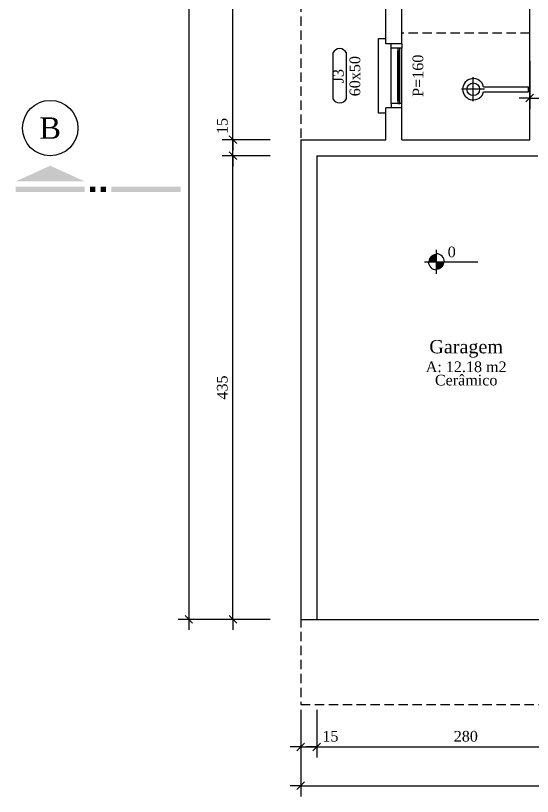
# Model space of a CAD drawing. Extents: x -3950 to 2084, y 1379 to 9369.
# Drawn here: x -3789 to -3304, y 5850 to 6582 of the extents above; entities that cross this region are included whole.
import ezdxf
from ezdxf.enums import TextEntityAlignment as Align

# ---------------------------------------------------------------- set-up
doc = ezdxf.new("R2010")
doc.units = 0
doc.header["$LTSCALE"] = 35
doc.linetypes.add('HIDDEN', pattern=[0.375, 0.25, -0.125])
doc.layers.get('0').update_dxf_attribs({"linetype": 'CONTINUOUS'})
doc.layers.get('DEFPOINTS').update_dxf_attribs({"linetype": 'CONTINUOUS'})
for name, color, linetype in [('COTA', 13, 'CONTINUOUS'), ('EQUIP', 7, 'CONTINUOUS'), ('EQUIP_I', 13, 'CONTINUOUS'), ('ESPEC', 2, 'CONTINUOUS'), ('ESPECARQ', 2, 'CONTINUOUS'), ('ESQUADRIA', 2, 'CONTINUOUS'), ('PAREDE', 6, 'CONTINUOUS'), ('PROJECAO', 13, 'HIDDEN'), ('REG120-160', 4, 'CONTINUOUS'), ('UNIDADE', 4, 'CONTINUOUS'), ('VIDRO', 1, 'CONTINUOUS')]:
    doc.layers.add(name, color=color, linetype=linetype)
doc.styles.add('REGUA100', font='times.ttf')
doc.styles.add('REGUA160', font='times.ttf')
doc.styles.add('REGUA60', font='times.ttf')
doc.styles.add('REGUA80', font='times.ttf')
doc.dimstyles.get("Standard").update_dxf_attribs({"dimscale": 5, "dimtxt": 2, "dimasz": 0.01, "dimexe": 2, "dimexo": 3, "dimgap": 0.98, "dimtad": 1, "dimrnd": 0.5, "dimdsep": 46, "dimlunit": 6, "dimtxsty": 'REGUA80', "dimcen": 4, "dimdle": 4, "dimclrt": 2, "dimaunit": 1, "dimadec": 0, "dimazin": 0, "dimtfac": 1, "dimtdec": 4, "dimtofl": 0, "dimtmove": 0, "dimatfit": 3, "dimfxl": 1, "dimtolj": 1, "dimtzin": 0, "dimarcsym": 0})

# ---------------------------------------------------------------- blocks, each defined once
blk = doc.blocks.new('INDESQ2')
at = {"color": 0, "linetype": 'ByBlock'}
for p, q in [((4.32, 2.96), (-4.32, 2.96)), ((-4.32, 0.44), (4.32, 0.44))]:
    blk.add_line(p, q, dxfattribs=at)
at = {"color": 0}
for centre, start, end in [((-3.67, 1.7), 117.3654, 242.6346), ((3.67, 1.7), 297.3654, 62.6346)]:
    blk.add_arc(centre, 1.42, start, end, dxfattribs=at)
at = {"style": 'REGUA60', "width": 1.4, "flags": 9}
blk.add_attdef('LOCAL', text='', height=1.5, dxfattribs=at).set_placement((-0.08, -4.35), align=Align.CENTER)
at = {"layer": 'ESPECARQ', "color": 0, "style": 'REGUA60'}
for tag, width, p in [('COD', 1.1, (-0.08, 0.95)), ('DIM', 1.4, (-0.08, -2.17))]:
    blk.add_attdef(tag, text='', height=1.5, dxfattribs=dict(at, width=width)).set_placement(p, align=Align.CENTER)
blk = doc.blocks.new('COTATR')
at = {"color": 6}
blk.add_line((-71, -71), (71, 71), dxfattribs=at)
at = {"color": 0, "linetype": 'ByBlock'}
blk.add_line((0, 0), (200, 0), dxfattribs=at)
blk = doc.blocks.new('*D5')
at = {"color": 0, "linetype": 'ByBlock'}
for p, q in [((-3306.13, 6539.99), (-3306.13, 6494.99)), ((-3291.13, 6539.99), (-3291.13, 6494.99)), ((-3306.08, 6504.99), (-3291.18, 6504.99)), ((-3291.13, 6504.99), (-3265.41, 6504.99))]:
    blk.add_line(p, q, dxfattribs=at)
at = {"layer": 'DEFPOINTS', "color": 0, "linetype": 'ByBlock'}
for p in [(-3306.13, 6554.99), (-3291.13, 6554.99), (-3291.13, 6504.99)]:
    blk.add_point(p, dxfattribs=at)
at = {"color": 0, "linetype": 'ByBlock', "xscale": 0.05, "yscale": 0.05, "zscale": 0.05, "rotation": 180}
blk.add_blockref('COTATR', (-3306.13, 6504.99), dxfattribs=at)
at = {"color": 0, "linetype": 'ByBlock', "xscale": 0.05, "yscale": 0.05, "zscale": 0.05}
blk.add_blockref('COTATR', (-3291.13, 6504.99), dxfattribs=at)
at = {"color": 2, "linetype": 'ByBlock', "insert": (-3278.24, 6514.97), "char_height": 10, "attachment_point": 5, "style": 'REGUA80'}
blk.add_mtext('\\A1;15', dxfattribs=at)
blk = doc.blocks.new('*D10')
at = {"color": 0, "linetype": 'ByBlock'}
for p, q in [((-3521.13, 5931.11), (-3521.13, 5886.11)), ((-3506.13, 5931.11), (-3506.13, 5886.11)), ((-3521.08, 5896.11), (-3506.18, 5896.11)), ((-3506.13, 5896.11), (-3480.41, 5896.11))]:
    blk.add_line(p, q, dxfattribs=at)
at = {"layer": 'DEFPOINTS', "color": 0, "linetype": 'ByBlock'}
for p in [(-3521.13, 5946.11), (-3506.13, 5946.11), (-3506.13, 5896.11)]:
    blk.add_point(p, dxfattribs=at)
at = {"color": 0, "linetype": 'ByBlock', "xscale": 0.05, "yscale": 0.05, "zscale": 0.05, "rotation": 180}
blk.add_blockref('COTATR', (-3521.13, 5896.11), dxfattribs=at)
at = {"color": 0, "linetype": 'ByBlock', "xscale": 0.05, "yscale": 0.05, "zscale": 0.05}
blk.add_blockref('COTATR', (-3506.13, 5896.11), dxfattribs=at)
at = {"color": 2, "linetype": 'ByBlock', "insert": (-3493.24, 5906.1), "char_height": 10, "attachment_point": 5, "style": 'REGUA80'}
blk.add_mtext('\\A1;15', dxfattribs=at)
blk = doc.blocks.new('*D11')
at = {"color": 0, "linetype": 'ByBlock'}
for p, q in [((-3506.13, 5931.11), (-3506.13, 5886.11)), ((-3226.13, 5931.11), (-3226.13, 5886.11)), ((-3506.08, 5896.11), (-3226.18, 5896.11))]:
    blk.add_line(p, q, dxfattribs=at)
at = {"layer": 'DEFPOINTS', "color": 0, "linetype": 'ByBlock'}
for p in [(-3506.13, 5946.11), (-3226.13, 5946.11), (-3226.13, 5896.11)]:
    blk.add_point(p, dxfattribs=at)
at = {"color": 0, "linetype": 'ByBlock', "xscale": 0.05, "yscale": 0.05, "zscale": 0.05, "rotation": 180}
blk.add_blockref('COTATR', (-3506.13, 5896.11), dxfattribs=at)
at = {"color": 0, "linetype": 'ByBlock', "xscale": 0.05, "yscale": 0.05, "zscale": 0.05}
blk.add_blockref('COTATR', (-3226.13, 5896.11), dxfattribs=at)
at = {"color": 2, "linetype": 'ByBlock', "insert": (-3366.13, 5906.1), "char_height": 10, "attachment_point": 5, "style": 'REGUA80'}
blk.add_mtext('\\A1;280', dxfattribs=at)
blk = doc.blocks.new('*D17')
at = {"color": 0, "linetype": 'ByBlock'}
for p, q in [((-3549.8, 6450.87), (-3594.8, 6450.87)), ((-3584.8, 6015.92), (-3584.8, 6450.82)), ((-3549.8, 6015.87), (-3594.8, 6015.87))]:
    blk.add_line(p, q, dxfattribs=at)
at = {"layer": 'DEFPOINTS', "color": 0, "linetype": 'ByBlock'}
for p in [(-3584.8, 6450.87), (-3534.8, 6450.87), (-3534.8, 6015.87)]:
    blk.add_point(p, dxfattribs=at)
at = {"color": 0, "linetype": 'ByBlock', "xscale": 0.05, "yscale": 0.05, "zscale": 0.05}
for p, rotation in [((-3584.8, 6450.87), 90), ((-3584.8, 6015.87), 270)]:
    blk.add_blockref('COTATR', p, dxfattribs=dict(at, rotation=rotation))
at = {"color": 2, "linetype": 'ByBlock', "insert": (-3594.79, 6233.37), "char_height": 10, "attachment_point": 5, "rotation": 90, "style": 'REGUA80'}
blk.add_mtext('\\A1;435', dxfattribs=at)
blk = doc.blocks.new('*D18')
at = {"color": 0, "linetype": 'ByBlock'}
for p, q in [((-3584.8, 6465.87), (-3584.8, 6491.59)), ((-3549.8, 6465.87), (-3594.8, 6465.87)), ((-3584.8, 6450.92), (-3584.8, 6465.82)), ((-3549.8, 6450.87), (-3594.8, 6450.87))]:
    blk.add_line(p, q, dxfattribs=at)
at = {"layer": 'DEFPOINTS', "color": 0, "linetype": 'ByBlock'}
for p in [(-3584.8, 6465.87), (-3534.8, 6465.87), (-3534.8, 6450.87)]:
    blk.add_point(p, dxfattribs=at)
at = {"color": 0, "linetype": 'ByBlock', "xscale": 0.05, "yscale": 0.05, "zscale": 0.05}
for p, rotation in [((-3584.8, 6465.87), 90), ((-3584.8, 6450.87), 270)]:
    blk.add_blockref('COTATR', p, dxfattribs=dict(at, rotation=rotation))
at = {"color": 2, "linetype": 'ByBlock', "insert": (-3594.79, 6478.75), "char_height": 10, "attachment_point": 5, "rotation": 90, "style": 'REGUA80'}
blk.add_mtext('\\A1;15', dxfattribs=at)
blk = doc.blocks.new('*D19')
at = {"color": 0, "linetype": 'ByBlock'}
for p, q in [((-3549.8, 6745.87), (-3594.8, 6745.87)), ((-3584.8, 6465.92), (-3584.8, 6745.82)), ((-3549.8, 6465.87), (-3594.8, 6465.87))]:
    blk.add_line(p, q, dxfattribs=at)
at = {"layer": 'DEFPOINTS', "color": 0, "linetype": 'ByBlock'}
for p in [(-3584.8, 6745.87), (-3534.8, 6745.87), (-3534.8, 6465.87)]:
    blk.add_point(p, dxfattribs=at)
at = {"color": 0, "linetype": 'ByBlock', "xscale": 0.05, "yscale": 0.05, "zscale": 0.05}
for p, rotation in [((-3584.8, 6745.87), 90), ((-3584.8, 6465.87), 270)]:
    blk.add_blockref('COTATR', p, dxfattribs=dict(at, rotation=rotation))
at = {"color": 2, "linetype": 'ByBlock', "insert": (-3594.79, 6605.87), "char_height": 10, "attachment_point": 5, "rotation": 90, "style": 'REGUA80'}
blk.add_mtext('\\A1;280', dxfattribs=at)
blk = doc.blocks.new('*D24')
at = {"color": 0, "linetype": 'ByBlock'}
for p, q in [((-3564.8, 7225.87), (-3636.21, 7225.87)), ((-3626.21, 7225.82), (-3626.21, 6015.92)), ((-3564.8, 6015.87), (-3636.21, 6015.87))]:
    blk.add_line(p, q, dxfattribs=at)
at = {"layer": 'DEFPOINTS', "color": 0, "linetype": 'ByBlock'}
for p in [(-3549.8, 7225.87), (-3626.21, 6015.87), (-3549.8, 6015.87)]:
    blk.add_point(p, dxfattribs=at)
at = {"color": 0, "linetype": 'ByBlock', "xscale": 0.05, "yscale": 0.05, "zscale": 0.05}
for p, rotation in [((-3626.21, 7225.87), 90), ((-3626.21, 6015.87), 270)]:
    blk.add_blockref('COTATR', p, dxfattribs=dict(at, rotation=rotation))
at = {"color": 2, "linetype": 'ByBlock', "insert": (-3636.21, 6620.87), "char_height": 10, "attachment_point": 5, "rotation": 90, "style": 'REGUA80'}
blk.add_mtext('\\A1;1.210', dxfattribs=at)
blk = doc.blocks.new('*D25')
at = {"color": 0, "linetype": 'ByBlock'}
for p, q in [((-3521.13, 5893.61), (-3521.13, 5849.77)), ((-2541.13, 5893.61), (-2541.13, 5849.77)), ((-3521.08, 5859.77), (-2541.18, 5859.77))]:
    blk.add_line(p, q, dxfattribs=at)
at = {"layer": 'DEFPOINTS', "color": 0, "linetype": 'ByBlock'}
for p in [(-3521.13, 5908.61), (-2541.13, 5908.61), (-2541.13, 5859.77)]:
    blk.add_point(p, dxfattribs=at)
at = {"color": 0, "linetype": 'ByBlock', "xscale": 0.05, "yscale": 0.05, "zscale": 0.05, "rotation": 180}
blk.add_blockref('COTATR', (-3521.13, 5859.77), dxfattribs=at)
at = {"color": 0, "linetype": 'ByBlock', "xscale": 0.05, "yscale": 0.05, "zscale": 0.05}
blk.add_blockref('COTATR', (-2541.13, 5859.77), dxfattribs=at)
at = {"color": 2, "linetype": 'ByBlock', "insert": (-3031.13, 5869.77), "char_height": 10, "attachment_point": 5, "style": 'REGUA80'}
blk.add_mtext('\\A1;980', dxfattribs=at)
blk = doc.blocks.new('INDUNI1')
at = {"color": 0, "style": 'REGUA100', "width": 1.4, "flags": 8}
for tag, p in [('NOME1', (0, 0)), ('NOME2', (0, -4.29))]:
    blk.add_attdef(tag, text='', height=2.5, dxfattribs=at).set_placement(p, align=Align.CENTER)
at = {"layer": 'ESPECARQ', "style": 'REGUA60', "width": 1.4}
blk.add_attdef('AREA', text='', height=1.5, dxfattribs=at).set_placement((0, -7.81), align=Align.CENTER)
at = {"layer": 'ESPECARQ', "style": 'REGUA60', "width": 1.4, "flags": 8}
for tag, p in [('PISO', (0, -10.31)), ('REVPAR', (0, -12.81)), ('PEDIR', (0, -15.31))]:
    blk.add_attdef(tag, text='', height=1.5, dxfattribs=at).set_placement(p, align=Align.CENTER)
blk = doc.blocks.new('NIVELPB')
at = {"linetype": 'ByBlock'}
for p, q in [((0, -2.25), (0, 2.25)), ((-2.25, 0), (7.75, 0))]:
    blk.add_line(p, q, dxfattribs=at)
at = {"linetype": 'ByBlock', "const_width": 1.5}
for points in [[(-0.75, 0, -0.414214), (0, 0.75, -0.618034)], [(0, -0.75, 0.414214), (0.75, 0, 0.618034)]]:
    blk.add_lwpolyline(points, format="xyb", dxfattribs=at)
at = {"linetype": 'ByBlock'}
for start, end in [(0, 90), (180, 270)]:
    blk.add_arc((0, 0), 1.5, start, end, dxfattribs=at)
at = {"color": 0, "linetype": 'ByBlock', "style": 'REGUA60', "width": 1.4}
blk.add_attdef('COTAPISO', (2.12, 0.85), '', height=1.5, dxfattribs=at)
blk = doc.blocks.new('SACHS__2')
at = {"layer": 'EQUIP', "color": 0, "linetype": 'ByBlock'}
for p, q in [((42.29, 2.4), (0, 2.4)), ((0, 2.4), (0, -2.4)), ((42.29, -2.4), (0, -2.4))]:
    blk.add_line(p, q, dxfattribs=at)
blk.add_arc((52, 0), 10, 193.88654, 166.11346, dxfattribs=at)
at = {"layer": 'EQUIP_I'}
for p, q in [((52, 11.2), (52, -11.2)), ((41.6, 0), (63.2, 0))]:
    blk.add_line(p, q, dxfattribs=at)
blk.add_circle((52, 0), 6, dxfattribs=at)
blk = doc.blocks.new('CORTE3')
at = {"color": 4}
blk.add_solid([(-6.5, 2), (6.5, 2), (0, 4.95)], dxfattribs=at)
at = {"color": 4, "linetype": 'ByBlock'}
for points in [[(-6.5, 0), (-6.5, 1), (6.5, 0), (6.5, 1)], [(7.5, 0), (7.5, 1), (8.5, 0), (8.5, 1)], [(9.5, 0), (9.5, 1), (10.5, 0), (10.5, 1)], [(11.5, 0), (11.5, 1), (24.5, 0), (24.5, 1)]]:
    blk.add_solid(points, dxfattribs=at)

msp = doc.modelspace()

# ---------------------------------------------------------------- linework, layer by layer
at = {"layer": 'ESQUADRIA', "color": 1}
for p, q in [((-3436.127, 6499.869), (-3436.127, 6551.869)), ((-3430.127, 6502.369), (-3430.127, 6549.369)), ((-3428.127, 6502.369), (-3428.127, 6549.369)), ((-3426.127, 6499.869), (-3426.127, 6551.869))]:
    msp.add_line(p, q, dxfattribs=at)
at = {"layer": 'ESQUADRIA'}
for points in [[(-3441.127, 6490.869), (-3448.127, 6490.869), (-3448.127, 6560.869), (-3441.127, 6560.869)], [(-3426.127, 6555.869), (-3426.127, 6551.869), (-3436.127, 6551.869), (-3436.127, 6555.869)], [(-3426.127, 6495.869), (-3426.127, 6499.869), (-3436.127, 6499.869), (-3436.127, 6495.869)]]:
    msp.add_lwpolyline(points, dxfattribs=at)
for points in [[(-3430.127, 6551.869), (-3430.127, 6549.369), (-3428.127, 6549.369), (-3428.127, 6551.869)], [(-3428.127, 6499.869), (-3428.127, 6502.369), (-3430.127, 6502.369), (-3430.127, 6499.869)]]:
    msp.add_lwpolyline(points, close=True, dxfattribs=at)
at = {"layer": 'PAREDE'}
for p, q in [((-3441.127, 6555.869), (-3441.127, 6753.369)), ((-3426.127, 6555.869), (-3426.127, 6745.869)), ((-3306.127, 6465.869), (-3306.127, 6655.869)), ((-3426.127, 6555.869), (-3441.127, 6555.869)), ((-3441.127, 6465.869), (-3441.127, 6495.869)), ((-3426.127, 6495.869), (-3441.127, 6495.869)), ((-3426.127, 6465.869), (-3426.127, 6495.869)), ((-3521.127, 6465.869), (-3441.127, 6465.869)), ((-3521.127, 6465.869), (-3521.127, 6015.869)), ((-3426.127, 6465.869), (-3306.127, 6465.869)), ((-3506.127, 6450.869), (-3433.627, 6450.869)), ((-3506.127, 6450.869), (-3506.127, 6015.869)), ((-3433.627, 6450.869), (-3298.627, 6450.869)), ((-3521.127, 6015.869), (-3506.127, 6015.869))]:
    msp.add_line(p, q, dxfattribs=at)
at = {"layer": 'PROJECAO'}
msp.add_line((-3306.127, 6565.869), (-3426.127, 6565.869), dxfattribs=at)
at = {"layer": 'PROJECAO', "linetype": 'Continuous'}
msp.add_line((-3506.127, 6015.869), (-2756.127, 6015.869), dxfattribs=at)
at = {"layer": 'PROJECAO'}
msp.add_lwpolyline([(-3521.127, 5935.869), (-2541.127, 5935.869), (-2541.127, 6620.869), (-3521.127, 6620.869)], close=True, dxfattribs=at)
at = {"layer": 'REG120-160'}
msp.add_circle((-3756.364, 6476.724), 26, dxfattribs=at)
at = {"layer": 'VIDRO'}
msp.add_line((-3429.127, 6502.369), (-3429.127, 6549.369), dxfattribs=at)

# ---------------------------------------------------------------- block references
at = {"layer": 'COTA', "color": 2}
ref = msp.add_blockref('NIVELPB', (-3393.735, 6351.308), dxfattribs=dict(at, xscale=5, yscale=5, zscale=5))
ref.add_attrib('COTAPISO', '0', (-3383.15, 6355.559), dxfattribs={"layer": '0', "color": 0, "linetype": 'ByBlock', "height": 10, "style": 'REGUA60'})
at = {"layer": 'EQUIP', "rotation": 180}
msp.add_blockref('SACHS__2', (-3307.139, 6513.192), dxfattribs=at)
at = {"layer": 'ESPEC', "xscale": 5, "yscale": 5, "zscale": 5}
msp.add_blockref('CORTE3', (-3756.364, 6416.724), dxfattribs=at)
at = {"layer": 'ESPECARQ'}
ref = msp.add_blockref('INDESQ2', (-3476.127, 6525.869), dxfattribs=dict(at, xscale=5, yscale=5, zscale=5, rotation=90))
ref.add_attrib('COD', 'J3', dxfattribs={"color": 0, "height": 10, "rotation": 90, "style": 'REGUA60'}).set_placement((-3480.88, 6525.47), align=Align.CENTER)
ref.add_attrib('DIM', '60x50', dxfattribs={"color": 0, "height": 10, "rotation": 90, "style": 'REGUA60'}).set_placement((-3465.281, 6525.47), align=Align.CENTER)
at = {"layer": 'UNIDADE'}
ref = msp.add_blockref('INDUNI1', (-3365.807, 6286.865), dxfattribs=dict(at, xscale=5, yscale=5, zscale=5))
ref.add_attrib('NOME2', 'Garagem', dxfattribs={"layer": '0', "color": 0, "height": 12.5, "style": 'REGUA100', "flags": 8}).set_placement((-3365.807, 6265.437), align=Align.CENTER)
ref.add_attrib('AREA', 'A: 12.18 m2', dxfattribs={"layer": 'ESPECARQ', "height": 10, "style": 'REGUA60'}).set_placement((-3365.807, 6247.798), align=Align.CENTER)
ref.add_attrib('PISO', 'Cerâmico', dxfattribs={"layer": 'ESPECARQ', "height": 10, "style": 'REGUA60', "flags": 8}).set_placement((-3365.807, 6235.298), align=Align.CENTER)

# ---------------------------------------------------------------- texts
at = {"layer": 'ESPECARQ', "style": 'REGUA80'}
msp.add_text('P=160', height=10, rotation=90, dxfattribs=at).set_placement((-3411.127, 6525.869), align=Align.MIDDLE)
at = {"layer": 'REG120-160', "style": 'REGUA160'}
msp.add_text('B', height=20, dxfattribs=at).set_placement((-3756.364, 6476.724), align=Align.MIDDLE)

# ---------------------------------------------------------------- dimensions: what is measured, and where the dimension line sits
at = {"layer": 'COTA'}
for base, p1, p2, picture, middle in [((-3626.209, 6015.869), (-3549.802, 7225.869), (-3549.802, 6015.869), '*D24', (-3636.21, 6620.869)), ((-3584.802, 6745.869), (-3534.802, 6465.869), (-3534.802, 6745.869), '*D19', (-3594.789, 6605.869)), ((-3584.802, 6465.869), (-3534.802, 6450.869), (-3534.802, 6465.869), '*D18', (-3594.789, 6478.754)), ((-3584.802, 6450.869), (-3534.802, 6015.869), (-3534.802, 6450.869), '*D17', (-3594.789, 6233.369))]:
    dim = msp.add_linear_dim(base=base, p1=p1, p2=p2, angle=90, dimstyle='Standard', override={"dimblk": 'COTATR'}, dxfattribs=at)
    dim.commit()
    dim.dimension.update_dxf_attribs({"geometry": picture, "text_midpoint": middle})
for base, p1, p2, picture, middle in [((-3291.127, 6504.986), (-3306.127, 6554.986), (-3291.127, 6554.986), '*D5', (-3278.242, 6514.972)), ((-3506.127, 5896.112), (-3521.127, 5946.112), (-3506.127, 5946.112), '*D10', (-3493.242, 5906.099)), ((-3226.127, 5896.112), (-3506.127, 5946.112), (-3226.127, 5946.112), '*D11', (-3366.127, 5906.099)), ((-2541.127, 5859.766), (-3521.127, 5908.612), (-2541.127, 5908.612), '*D25', (-3031.127, 5869.767))]:
    dim = msp.add_linear_dim(base=base, p1=p1, p2=p2, dimstyle='Standard', override={"dimblk": 'COTATR'}, dxfattribs=at)
    dim.commit()
    dim.dimension.update_dxf_attribs({"geometry": picture, "text_midpoint": middle})

doc.saveas('drawing.dxf')
